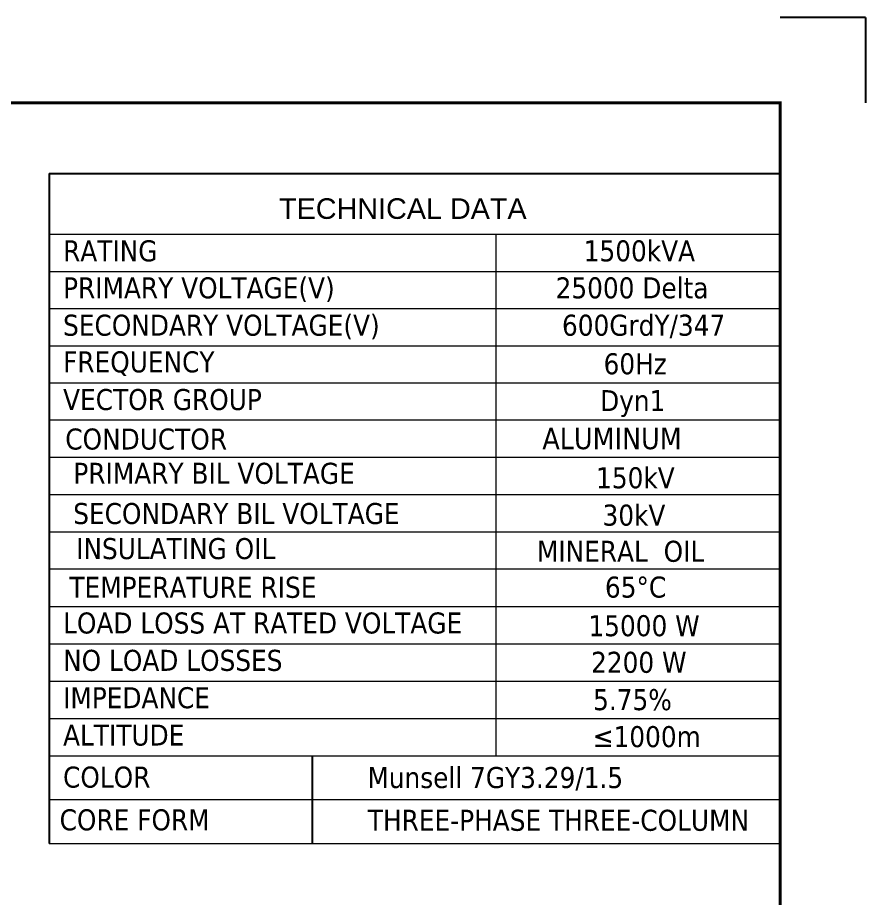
# Model space of a CAD drawing. Header units: millimetres. Extents: x 198356 to 209798, y -190593 to -183267.
# Drawn here: x 206259 to 208716, y -185819 to -183267 of the extents above; entities that cross this region are included whole.
import ezdxf
from ezdxf.enums import TextEntityAlignment as Align

# ---------------------------------------------------------------- set-up
doc = ezdxf.new("R2010")
doc.units = ezdxf.units.MM
doc.header["$LTSCALE"] = 13
doc.layers.add('1', color=4, linetype='Continuous')
doc.layers.add('6文字层', color=3, linetype='Continuous')
doc.layers.add('paper', color=254, linetype='Continuous', plot=False)
doc.layers.add('标注、文本', color=3, linetype='Continuous', lineweight=25)
doc.layers.add('铁心', color=3, linetype='Continuous', lineweight=0)
doc.styles.add('PDF Arial', font='arial.ttf')
doc.styles.add('Tahoma$001', font='tahoma.ttf', dxfattribs={"height": 2.159784})

msp = doc.modelspace()

# ---------------------------------------------------------------- linework, layer by layer
at = {"layer": '1', "const_width": 8.634}
msp.add_lwpolyline([(198997.156, -190321.999), (208469.476, -190321.999), (208469.476, -183513.769), (198997.156, -183513.769), (198997.156, -190321.999)], dxfattribs=at)
at = {"layer": '6文字层'}
for points in [[(206351.047, -183718.973), (208469.476, -183718.973)], [(206351.047, -183718.973), (206351.047, -185659.664)], [(208469.476, -183718.973), (208469.476, -185405.69)]]:
    msp.add_lwpolyline(points, dxfattribs=at)
at = {"layer": 'paper'}
for q in [(208469.476, -183267.094), (208716.151, -183513.769)]:
    msp.add_line((208716.151, -183267.094), q, dxfattribs=at)
at = {"layer": '标注、文本'}
msp.add_line((207114.331, -185659.664), (207114.331, -185405.69), dxfattribs=at)
at = {"layer": '铁心'}
for points in [[(206351.047, -183894.588), (208469.476, -183894.588)], [(207645.471, -183894.588), (207645.471, -185405.69)], [(206351.047, -184002.815), (208469.476, -184002.815)], [(206351.047, -184110.022), (208469.476, -184110.022)], [(206351.047, -184218.25), (208469.476, -184218.25)], [(206351.047, -184325.456), (208469.476, -184325.456)], [(206351.047, -184432.663), (208469.476, -184432.663)], [(206351.047, -184540.89), (208469.476, -184540.89)], [(206351.047, -184649.118), (208469.476, -184649.118)], [(206351.047, -184757.345), (208469.476, -184757.345)], [(206351.047, -184864.552), (208469.476, -184864.552)], [(206351.047, -184972.78), (208469.476, -184972.78)], [(206351.047, -184972.78), (208469.476, -184972.78)], [(206351.047, -185081.007), (208469.476, -185081.007)], [(206351.047, -185189.235), (208469.476, -185189.235)], [(206351.047, -185297.462), (208469.476, -185297.462)], [(206351.047, -185405.69), (208469.476, -185405.69)], [(206351.047, -185405.69), (208469.476, -185405.69)], [(206351.047, -185405.69), (208469.476, -185405.69)], [(208469.476, -185405.69), (208469.476, -185658.466)], [(206351.047, -185532.677), (208469.476, -185532.677)], [(206351.047, -185532.677), (207737.655, -185532.677)], [(206351.048, -185532.677), (207737.655, -185532.677)], [(206351.047, -185659.664), (208469.476, -185659.664)], [(206351.047, -185659.664), (207737.655, -185659.664)], [(206351.048, -185659.664), (207737.655, -185659.664)]]:
    msp.add_lwpolyline(points, dxfattribs=at)

# ---------------------------------------------------------------- texts
for s, height, style, p in [('TECHNICAL DATA', 59.63499, 'PDF Arial', (207017.036, -183850.221)), ('RATING', 60.8959, 'Tahoma$001', (206391.117, -183973.206)), ('1500kVA', 60.8959, 'Tahoma$001', (207899.861, -183973.206)), ('PRIMARY VOLTAGE(V)', 60.89586, 'Tahoma$001', (206391.117, -184080.413)), ('25000 Delta', 60.89586, 'Tahoma$001', (207818.379, -184080.412)), ('SECONDARY VOLTAGE(V)', 60.89586, 'Tahoma$001', (206391.117, -184188.64)), ('600GrdY/347', 60.89586, 'Tahoma$001', (207836.926, -184188.64)), ('FREQUENCY', 60.8959, 'Tahoma$001', (206391.117, -184294.825)), ('60Hz', 60.8959, 'Tahoma$001', (207957.468, -184300.326)), ('VECTOR GROUP', 60.89586, 'Tahoma$001', (206391.117, -184404.074)), ('Dyn1', 60.8959, 'Tahoma$001', (207947.421, -184407.233)), ('CONDUCTOR', 60.8959, 'Tahoma$001', (206397.387, -184518.451)), ('ALUMINUM', 62.5336, 'Tahoma$001', (207779.99, -184517.381)), ('150kV', 60.8959, 'Tahoma$001', (207935.738, -184630.659)), ('30kV', 60.8959, 'Tahoma$001', (207954.439, -184738.887)), ('MINERAL  OIL ', 60.89586, 'Tahoma$001', (207764.375, -184843.694)), ('LOAD LOSS AT RATED VOLTAGE', 60.89586, 'Tahoma$001', (206391.117, -185051.397)), ('15000 W', 60.8959, 'Tahoma$001', (207913.546, -185059.217)), ('NO LOAD LOSSES', 60.89586, 'Tahoma$001', (206391.117, -185159.625)), ('2200 W', 60.8959, 'Tahoma$001', (207921.215, -185165.264)), ('IMPEDANCE', 60.8959, 'Tahoma$001', (206391.117, -185267.853)), ('5.75%%%', 60.8959, 'Tahoma$001', (207927.079, -185273.496)), ('ALTITUDE', 60.8959, 'Tahoma$001', (206391.117, -185376.08)), ('≤1000m', 60.8959, 'Tahoma$001', (207926.123, -185380.631)), ('Munsell 7GY3.29/1.5', 60.89586, 'Tahoma$001', (207273.064, -185499.192)), ('COLOR', 60.8959, 'Tahoma$001', (206391.027, -185497.935)), ('CORE FORM', 60.8959, 'Tahoma$001', (206381.028, -185621.631)), ('THREE-PHASE THREE-COLUMN', 60.89586, 'Tahoma$001', (207274.415, -185623.012))]:
    msp.add_text(s, height=height, dxfattribs=dict(at, style=style)).set_placement(p)
at = {"layer": '铁心', "style": 'Tahoma$001'}
for s, p in [('PRIMARY BIL VOLTAGE', (206828.664, -184587.377)), ('SECONDARY BIL VOLTAGE', (206893.367, -184703.895)), ('INSULATING OIL', (206717.508, -184805.491)), ('TEMPERATURE RISE ', (206778.832, -184917.612))]:
    msp.add_text(s, height=60.89586, dxfattribs=at).set_placement(p, align=Align.MIDDLE)
msp.add_text('65%%DC', height=60.8959, dxfattribs=at).set_placement((207961.397, -184916.953), align=Align.MIDDLE_LEFT)

doc.saveas('drawing.dxf')
